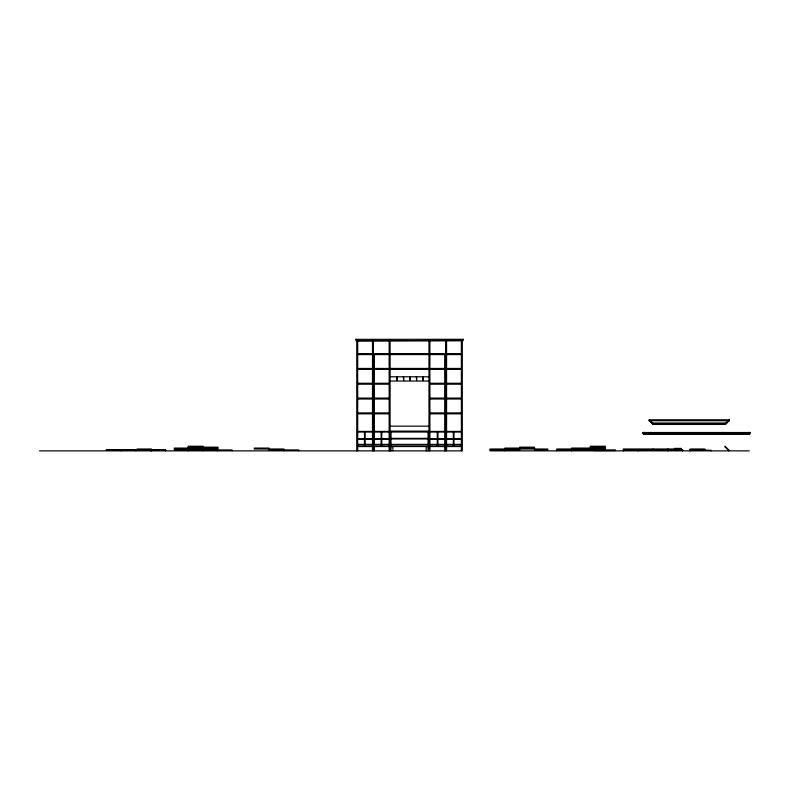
<?xml version="1.0" encoding="UTF-8"?>
<svg xmlns="http://www.w3.org/2000/svg" width="790" height="790" viewBox="0 0 790 790"><rect width="100%" height="100%" fill="white"/><g stroke="black" fill="none" stroke-linecap="round" stroke-linejoin="round"><path stroke-width="1.19" d="M356.517 340.875L462.703 340.707A1.274 1.274 0 0 1 463.226 339.453L462.683 340.5M356.369 340.697L355.836 339.453A1.274 1.274 0 0 1 356.369 340.697L356.478 340.796M643.346 433.888L642.803 432.634A1.274 1.274 0 0 1 643.327 433.878L749.661 433.888A1.274 1.274 0 0 1 750.184 432.634L749.661 433.888L643.722 433.888L749.266 433.917M729.229 420.734A5.036 5.036 0 0 0 726.622 423.114L726.188 423.628A1.926 1.412 -90 0 1 725.704 423.756L652.757 423.756A1.926 1.412 -90 0 1 652.273 423.628L649.232 420.724L649.232 419.796L729.229 419.796L729.229 420.724L726.632 423.124A1.037 1.037 0 0 1 725.704 423.746L725.23 424.428L653.231 424.428L652.757 423.756A1.037 1.037 0 0 1 651.819 423.134A5.036 5.036 0 0 0 649.232 420.734M649.232 419.796L653.231 423.499L725.23 423.499L729.229 419.796M463.444 339.305L355.717 339.335M750.303 432.505L642.675 432.505M356.754 340.707L462.683 340.5M357.682 353.644L372.495 353.644M373.423 353.644L445.639 353.644M446.567 353.644L461.38 353.644M357.682 354.572L372.495 354.572M373.423 354.572L445.639 354.572M446.567 354.572L461.38 354.572M357.682 368.456L372.495 368.456M374.351 368.456L389.164 368.456M390.092 368.436L428.98 368.436M429.898 368.456L444.711 368.456M446.567 368.456L461.38 368.456M357.682 369.384L372.495 369.384M374.351 369.384L389.164 369.384M429.898 369.384L444.711 369.384M446.567 369.384L461.38 369.384M390.092 376.791L428.98 376.791M390.092 381.037L428.98 381.037M357.682 383.269L372.495 383.269M374.351 383.269L389.164 383.269M429.898 383.269L444.711 383.269M446.567 383.269L461.38 383.269M357.682 384.197L372.495 384.197M374.351 384.197L389.164 384.197M429.898 384.197L444.711 384.197M446.567 384.197L461.38 384.197M357.682 398.091L372.495 398.091M374.351 398.091L389.164 398.091M429.898 398.091L444.711 398.091M446.567 398.091L461.38 398.091M357.682 399.009L372.495 399.009M374.351 399.009L389.164 399.009M429.898 399.009L444.711 399.009M446.567 399.009L461.38 399.009M357.682 412.903L372.495 412.903M374.351 412.903L389.164 412.903M429.898 412.903L444.711 412.903M446.567 412.903L461.38 412.903M357.682 413.822L372.495 413.822M374.351 413.822L389.164 413.822M429.898 413.822L444.711 413.822M446.567 413.822L461.38 413.822M649.232 420.724L729.229 420.724M651.829 423.124L726.632 423.124M652.757 423.983L725.704 423.983M390.092 426.166L428.98 426.166M390.092 431.113L428.98 431.113M357.682 431.419L372.495 431.419M374.351 431.419L389.164 431.419M429.898 431.419L444.711 431.419M446.567 431.419L461.38 431.419M357.682 432.031L372.495 432.031M374.351 432.031L389.164 432.031M390.092 432.031L428.98 432.031M429.898 432.031L444.711 432.031M446.567 432.031L461.38 432.031M391.01 438.361L428.052 438.361M357.682 438.667L372.495 438.667M374.351 438.667L389.164 438.667M429.898 438.667L444.711 438.667M446.567 438.667L461.38 438.667M391.01 438.973L428.052 438.973M357.682 439.289L372.495 439.289M374.351 439.289L389.164 439.289M429.898 439.289L444.711 439.289M446.567 439.289L461.38 439.289M357.682 444.375L372.495 444.375M374.351 444.375L389.164 444.375M391.01 444.375L444.711 444.375M446.567 444.375L461.38 444.375M357.682 445.925L372.495 445.925M374.351 445.925L389.164 445.925M391.01 445.925L428.052 445.925M429.898 445.925L444.711 445.925M446.567 445.925L461.38 445.925M357.682 446.538L372.495 446.538M374.351 446.538L389.164 446.538M391.01 446.538L428.052 446.538M429.898 446.538L444.711 446.538M446.567 446.538L461.38 446.538M188.257 447.16L217.882 447.16L217.882 449.006L174.363 449.006M590.377 447.16L605.199 447.16M217.882 448.078L174.363 448.078L174.363 449.935L232.072 449.935L232.072 450.863M534.524 448.078L504.899 448.078L504.899 450.863M605.199 448.078L571.555 448.078L571.555 450.863M681.118 449.006L623.399 449.006L623.399 450.863M623.399 449.629L682.659 449.629L682.659 450.863M690.065 449.629L704.877 449.629M490.077 449.935L519.711 449.935L519.711 447.16L534.524 447.16L534.524 449.935L547.796 449.935L547.796 449.006L490.077 449.006L490.077 450.863L749.315 450.863M556.743 449.935L615.38 449.935L615.38 450.547L593.774 450.547L593.774 449.006M165.564 450.241L106.304 450.241L106.304 449.629L165.564 449.629L165.564 450.863M623.399 450.241L662.287 450.241L662.287 449.629M667.846 450.241L682.659 450.241M690.065 450.241L711.049 450.241L711.049 450.863M39.5 450.863L462.308 450.863L462.308 339.759M749.266 432.318L749.266 434.164M725.23 423.499L725.23 424.428M704.877 450.241L704.877 449.006L690.065 449.006L690.065 450.863M681.118 449.629L681.118 448.394L674.482 448.394L674.482 450.241M667.846 449.006L667.846 450.863M653.231 423.499L653.231 424.428M653.034 449.006L653.034 450.241M643.722 432.318L643.722 434.164M638.221 449.629L638.221 450.863M590.377 449.935L590.377 446.232L605.199 446.232L605.199 449.006L556.743 449.006L556.743 450.863M461.38 339.759L461.38 450.863M453.974 432.031L453.974 438.667M453.974 439.289L453.974 445.925M453.351 432.031L453.351 438.667M453.351 439.289L453.351 445.925M446.567 339.759L446.567 450.863M445.639 339.759L445.639 450.863M444.711 354.572L444.711 450.863M437.927 432.031L437.927 438.667M437.927 439.289L437.927 445.925M437.305 432.031L437.305 438.667M437.305 439.289L437.305 445.925M429.898 339.759L429.898 353.644M429.898 354.572L429.898 450.863M428.98 339.759L428.98 353.644M428.98 354.572L428.98 450.863M428.052 432.031L428.052 450.863M426.195 446.538L426.195 450.863M423.104 376.83L423.104 380.533L422.798 376.83M416.626 376.83L416.626 380.533L416.32 376.83M410.148 376.83L410.148 380.533L409.842 376.83M403.66 376.83L403.66 380.533L403.354 376.83M397.182 376.83L397.182 380.533L396.876 376.83M392.867 446.538L392.867 450.863M391.01 432.031L391.01 450.863M390.092 339.759L390.092 353.644M390.092 354.572L390.092 450.863M389.164 339.759L389.164 353.644M389.164 354.572L389.164 450.863M381.758 432.031L381.758 438.667M381.758 439.289L381.758 445.925M381.135 432.031L381.135 438.667M381.135 439.289L381.135 445.925M374.351 354.572L374.351 450.863M373.423 339.759L373.423 450.863M372.495 339.759L372.495 450.863M365.089 432.031L365.089 438.667M365.089 439.289L365.089 445.925M364.476 432.031L364.476 438.667M364.476 439.289L364.476 445.925M357.682 339.759L357.682 450.863M356.754 339.759L356.754 450.863M298.738 450.863L298.738 449.935L269.113 449.935L269.113 448.078L254.301 448.078L254.301 449.006L283.926 449.006L283.926 450.863M217.26 449.006L217.26 450.863M203.07 450.863L203.07 446.232L188.257 446.232L188.257 450.863M151.364 450.863L151.364 449.006L137.164 449.006L137.164 450.241M150.752 449.629L150.752 450.863M135.929 449.629L135.929 450.863M121.117 449.629L121.117 450.863M428.98 369.355L390.092 369.355L428.98 369.384M728.271 450.191L727.412 449.559A4.819 4.819 0 0 0 725.013 447.16L725.013 446.232L728.716 449.935L728.716 450.863L728.271 450.191"/></g></svg>
